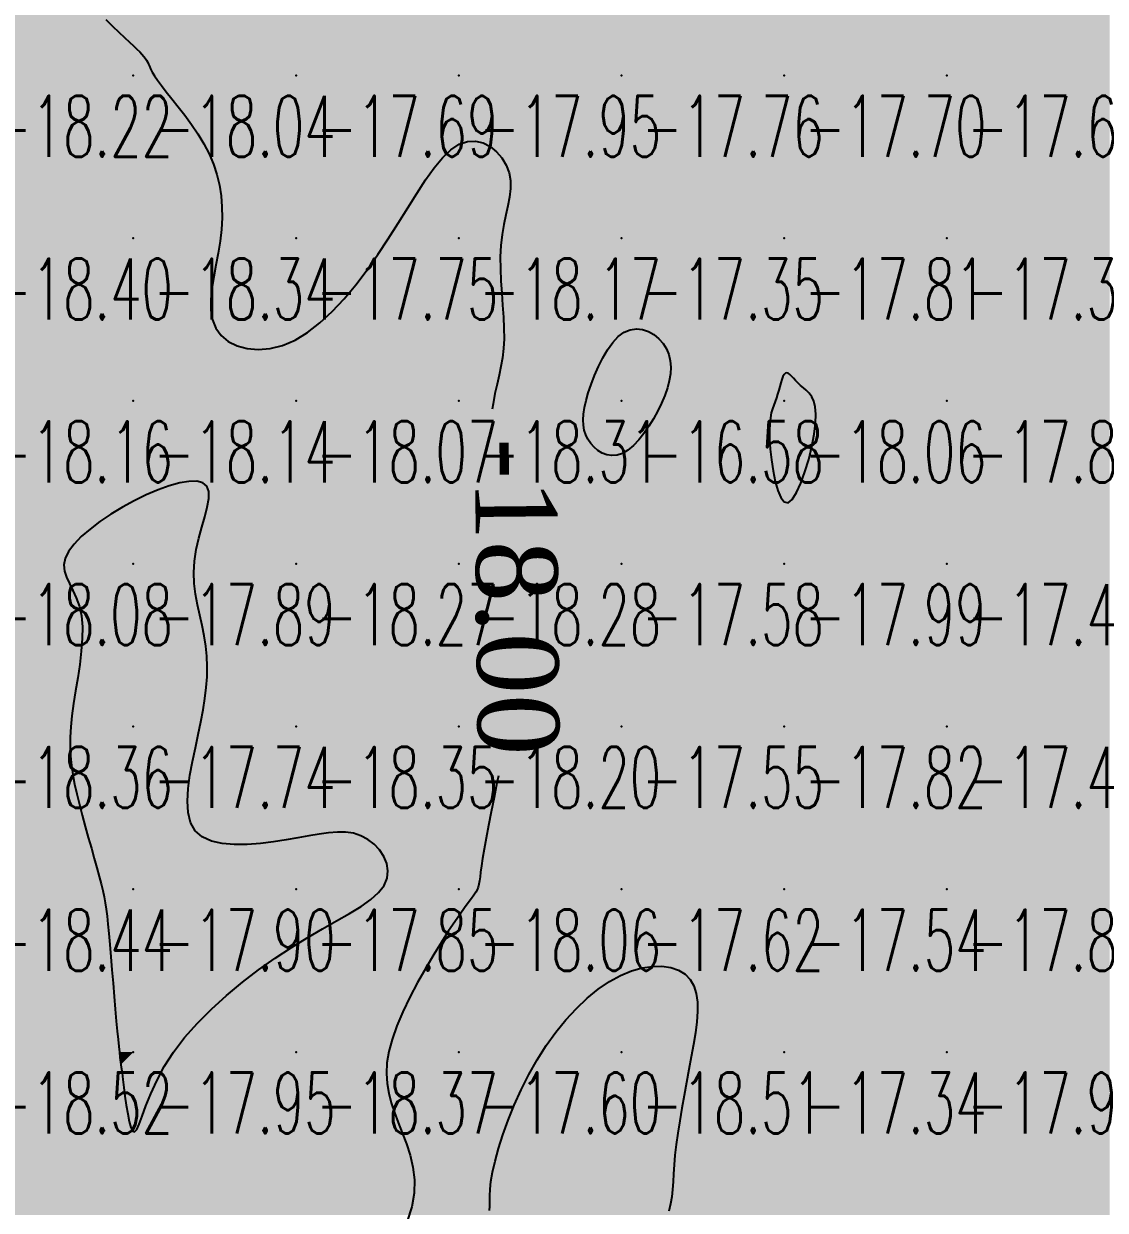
# Model space of a CAD drawing. Header units: millimetres. Extents: x 88261 to 90953, y 390274 to 392322.
# Drawn here: x 89333.5 to 89400, y 391437.5 to 391510.4 of the extents above; entities that cross this region are included whole.
import ezdxf
from ezdxf.enums import TextEntityAlignment as Align

# ---------------------------------------------------------------- set-up
doc = ezdxf.new("R2010")
doc.units = ezdxf.units.MM
doc.header["$LTSCALE"] = 25
for name, color, linetype in [('CN_03_00', 7, 'Continuous'), ('Cotation Courbes de niveau', 7, 'Continuous'), ('COTEAlt', 7, 'Continuous'), ('TN_COLORIAGE', 7, 'Continuous')]:
    doc.layers.add(name, color=color, linetype=linetype)
doc.styles.add('Simplex 1.0', font='Simplex.shx', dxfattribs={"width": 0.99, "height": 2.5})
doc.styles.get("Standard").update_dxf_attribs({"font": 'times.ttf'})

# ---------------------------------------------------------------- blocks, each defined once
blk = doc.blocks.new('COTE')
at = {"color": 0}
blk.add_point((0, 0), dxfattribs=at)
at = {"layer": 'COTEAlt'}
blk.add_attdef('ALT', text='', height=3.75, dxfattribs=at).set_placement((1.25, -1.25), align=Align.TOP_LEFT)

msp = doc.modelspace()

# ---------------------------------------------------------------- linework, layer by layer
at = {"layer": 'CN_03_00', "elevation": -18, "flags": 128}
for points in [[(89338.556, 391510.668), (89338.975, 391510.26), (89339.362, 391509.89), (89339.708, 391509.564), (89340.006, 391509.285), (89340.258, 391509.049), (89340.469, 391508.85), (89340.642, 391508.681), (89340.783, 391508.536), (89340.897, 391508.408), (89340.988, 391508.291), (89341.06, 391508.178), (89341.119, 391508.064), (89341.174, 391507.94), (89341.235, 391507.801), (89341.312, 391507.638), (89341.415, 391507.445), (89341.553, 391507.214), (89341.737, 391506.939), (89341.976, 391506.612), (89342.276, 391506.229), (89342.626, 391505.793), (89343.01, 391505.311), (89343.413, 391504.789), (89343.819, 391504.233), (89344.213, 391503.65), (89344.579, 391503.045), (89344.902, 391502.426), (89345.169, 391501.796), (89345.38, 391501.157), (89345.537, 391500.507), (89345.641, 391499.845), (89345.696, 391499.171), (89345.704, 391498.483), (89345.666, 391497.78), (89345.585, 391497.062), (89345.467, 391496.329), (89345.33, 391495.591), (89345.195, 391494.86), (89345.085, 391494.147), (89345.02, 391493.464), (89345.022, 391492.822), (89345.113, 391492.232), (89345.315, 391491.708), (89345.643, 391491.259), (89346.085, 391490.895), (89346.625, 391490.624), (89347.246, 391490.455), (89347.931, 391490.396), (89348.661, 391490.457), (89349.421, 391490.646), (89350.193, 391490.972), (89350.962, 391491.438), (89351.722, 391492.03), (89352.471, 391492.731), (89353.204, 391493.521), (89353.919, 391494.382), (89354.613, 391495.296), (89355.281, 391496.244), (89355.921, 391497.208), (89356.531, 391498.168), (89357.114, 391499.104), (89357.673, 391499.994), (89358.214, 391500.817), (89358.74, 391501.552), (89359.255, 391502.177), (89359.764, 391502.671), (89360.271, 391503.012), (89360.778, 391503.186), (89361.274, 391503.207), (89361.747, 391503.095), (89362.185, 391502.871), (89362.576, 391502.555), (89362.907, 391502.168), (89363.166, 391501.73), (89363.34, 391501.262), (89363.422, 391500.779), (89363.425, 391500.283), (89363.369, 391499.77), (89363.271, 391499.234), (89363.15, 391498.673), (89363.024, 391498.083), (89362.913, 391497.459), (89362.834, 391496.797), (89362.801, 391496.097), (89362.807, 391495.367), (89362.842, 391494.621), (89362.893, 391493.869), (89362.949, 391493.124), (89362.999, 391492.398), (89363.031, 391491.704), (89363.034, 391491.053), (89362.999, 391490.453), (89362.931, 391489.892), (89362.837, 391489.352), (89362.725, 391488.817), (89362.603, 391488.269), (89362.478, 391487.692), (89362.357, 391487.068), (89362.304, 391486.73)], [(89362.684, 391464.205), (89362.601, 391463.782), (89362.421, 391462.884), (89362.244, 391462.001), (89362.077, 391461.161), (89361.928, 391460.387), (89361.804, 391459.707), (89361.711, 391459.139), (89361.645, 391458.675), (89361.596, 391458.298), (89361.56, 391457.996), (89361.527, 391457.751), (89361.491, 391457.55), (89361.445, 391457.376), (89361.381, 391457.216), (89361.293, 391457.054), (89361.175, 391456.875), (89361.024, 391456.666), (89360.836, 391456.413), (89360.606, 391456.102), (89360.33, 391455.718), (89360.003, 391455.248), (89359.622, 391454.678), (89359.187, 391454), (89358.712, 391453.231), (89358.218, 391452.394), (89357.725, 391451.514), (89357.251, 391450.613), (89356.818, 391449.714), (89356.444, 391448.842), (89356.149, 391448.02), (89355.949, 391447.265), (89355.838, 391446.57), (89355.807, 391445.921), (89355.847, 391445.307), (89355.949, 391444.713), (89356.104, 391444.126), (89356.301, 391443.534), (89356.531, 391442.923), (89356.783, 391442.282), (89357.034, 391441.608), (89357.258, 391440.901), (89357.429, 391440.161), (89357.524, 391439.387), (89357.515, 391438.578), (89357.377, 391437.734), (89357.086, 391436.855)], [(89362.15, 391437.513), (89362.157, 391437.782), (89362.154, 391438.077), (89362.157, 391438.416), (89362.177, 391438.817), (89362.23, 391439.294), (89362.329, 391439.867), (89362.486, 391440.544), (89362.7, 391441.313), (89362.969, 391442.155), (89363.292, 391443.049), (89363.666, 391443.978), (89364.089, 391444.92), (89364.558, 391445.857), (89365.072, 391446.77), (89365.627, 391447.641), (89366.218, 391448.461), (89366.839, 391449.223), (89367.484, 391449.922), (89368.148, 391450.55), (89368.823, 391451.1), (89369.505, 391451.567), (89370.187, 391451.943), (89370.862, 391452.223), (89371.52, 391452.409), (89372.15, 391452.503), (89372.74, 391452.508), (89373.279, 391452.427), (89373.757, 391452.263), (89374.161, 391452.019), (89374.48, 391451.698), (89374.708, 391451.303), (89374.851, 391450.84), (89374.92, 391450.313), (89374.926, 391449.73), (89374.88, 391449.096), (89374.794, 391448.417), (89374.677, 391447.699), (89374.542, 391446.947), (89374.398, 391446.17), (89374.25, 391445.376), (89374.103, 391444.577), (89373.962, 391443.784), (89373.83, 391443.009), (89373.712, 391442.263), (89373.613, 391441.557), (89373.537, 391440.903), (89373.487, 391440.308), (89373.452, 391439.764), (89373.424, 391439.263), (89373.391, 391438.794), (89373.343, 391438.345), (89373.268, 391437.907), (89373.156, 391437.47)]]:
    msp.add_lwpolyline(points, dxfattribs=at)
at = {"layer": 'CN_03_00', "flags": 128}
for points, elevation in [([(89369.98, 391483.91), (89369.66, 391483.882), (89369.355, 391483.927), (89369.068, 391484.034), (89368.803, 391484.193), (89368.566, 391484.394), (89368.359, 391484.628), (89368.188, 391484.883), (89368.055, 391485.153), (89367.962, 391485.438), (89367.908, 391485.745), (89367.892, 391486.076), (89367.915, 391486.437), (89367.976, 391486.831), (89368.075, 391487.263), (89368.212, 391487.738), (89368.385, 391488.255), (89368.593, 391488.798), (89368.833, 391489.348), (89369.102, 391489.882), (89369.397, 391490.381), (89369.717, 391490.824), (89370.057, 391491.191), (89370.415, 391491.461), (89370.788, 391491.619), (89371.167, 391491.671), (89371.542, 391491.63), (89371.903, 391491.508), (89372.24, 391491.316), (89372.544, 391491.066), (89372.805, 391490.77), (89373.013, 391490.441), (89373.16, 391490.089), (89373.247, 391489.715), (89373.279, 391489.322), (89373.258, 391488.911), (89373.188, 391488.484), (89373.073, 391488.04), (89372.915, 391487.582), (89372.718, 391487.111), (89372.487, 391486.629), (89372.225, 391486.149), (89371.939, 391485.682), (89371.632, 391485.243), (89371.311, 391484.845), (89370.98, 391484.499), (89370.644, 391484.22), (89370.309, 391484.021), (89369.98, 391483.91)], -17), ([(89379.392, 391484.288), (89379.465, 391483.621), (89379.568, 391482.943), (89379.7, 391482.299), (89379.859, 391481.736), (89380.044, 391481.3), (89380.255, 391481.035), (89380.489, 391480.989), (89380.744, 391481.191), (89381.01, 391481.607), (89381.275, 391482.189), (89381.528, 391482.888), (89381.757, 391483.654), (89381.95, 391484.439), (89382.095, 391485.194), (89382.181, 391485.869), (89382.2, 391486.427), (89382.159, 391486.874), (89382.069, 391487.227), (89381.941, 391487.504), (89381.785, 391487.721), (89381.612, 391487.897), (89381.433, 391488.049), (89381.259, 391488.193), (89381.098, 391488.344), (89380.953, 391488.496), (89380.82, 391488.641), (89380.7, 391488.77), (89380.592, 391488.874), (89380.493, 391488.944), (89380.404, 391488.971), (89380.322, 391488.947), (89380.247, 391488.866), (89380.178, 391488.734), (89380.112, 391488.561), (89380.047, 391488.358), (89379.983, 391488.132), (89379.917, 391487.895), (89379.847, 391487.655), (89379.772, 391487.424), (89379.692, 391487.205), (89379.61, 391486.989), (89379.53, 391486.759), (89379.459, 391486.503), (89379.4, 391486.203), (89379.359, 391485.846), (89379.341, 391485.416), (89379.351, 391484.898), (89379.392, 391484.288)], -18), ([(89336.404, 391467.219), (89336.368, 391466.585), (89336.364, 391465.987), (89336.392, 391465.413), (89336.449, 391464.85), (89336.534, 391464.285), (89336.645, 391463.706), (89336.78, 391463.099), (89336.937, 391462.456), (89337.11, 391461.787), (89337.294, 391461.106), (89337.483, 391460.428), (89337.67, 391459.767), (89337.849, 391459.136), (89338.014, 391458.551), (89338.16, 391458.025), (89338.281, 391457.566), (89338.38, 391457.159), (89338.461, 391456.78), (89338.529, 391456.406), (89338.587, 391456.017), (89338.639, 391455.587), (89338.691, 391455.097), (89338.745, 391454.521), (89338.804, 391453.848), (89338.869, 391453.095), (89338.937, 391452.293), (89339.006, 391451.468), (89339.075, 391450.651), (89339.141, 391449.868), (89339.203, 391449.148), (89339.26, 391448.521), (89339.309, 391448.004), (89339.352, 391447.581), (89339.391, 391447.226), (89339.429, 391446.913), (89339.468, 391446.615), (89339.509, 391446.306), (89339.555, 391445.961), (89339.607, 391445.553), (89339.668, 391445.066), (89339.738, 391444.527), (89339.816, 391443.975), (89339.903, 391443.448), (89339.997, 391442.981), (89340.1, 391442.615), (89340.21, 391442.386), (89340.328, 391442.332), (89340.456, 391442.48), (89340.605, 391442.814), (89340.79, 391443.307), (89341.023, 391443.934), (89341.319, 391444.666), (89341.692, 391445.479), (89342.156, 391446.344), (89342.724, 391447.235), (89343.405, 391448.129), (89344.187, 391449.014), (89345.05, 391449.883), (89345.977, 391450.725), (89346.95, 391451.534), (89347.951, 391452.301), (89348.961, 391453.017), (89349.963, 391453.674), (89350.938, 391454.267), (89351.87, 391454.804), (89352.743, 391455.296), (89353.541, 391455.754), (89354.249, 391456.189), (89354.849, 391456.611), (89355.325, 391457.033), (89355.663, 391457.465), (89355.851, 391457.914), (89355.9, 391458.371), (89355.828, 391458.822), (89355.65, 391459.255), (89355.385, 391459.656), (89355.048, 391460.012), (89354.657, 391460.309), (89354.228, 391460.534), (89353.775, 391460.679), (89353.297, 391460.75), (89352.789, 391460.759), (89352.246, 391460.717), (89351.664, 391460.637), (89351.04, 391460.528), (89350.367, 391460.403), (89349.641, 391460.274), (89348.864, 391460.152), (89348.057, 391460.053), (89347.245, 391459.993), (89346.457, 391459.987), (89345.717, 391460.053), (89345.052, 391460.205), (89344.49, 391460.461), (89344.056, 391460.836), (89343.769, 391461.34), (89343.615, 391461.956), (89343.572, 391462.662), (89343.617, 391463.436), (89343.729, 391464.254), (89343.886, 391465.094), (89344.065, 391465.933), (89344.244, 391466.75), (89344.405, 391467.525), (89344.541, 391468.26), (89344.651, 391468.962), (89344.731, 391469.636), (89344.779, 391470.288), (89344.793, 391470.926), (89344.769, 391471.553), (89344.706, 391472.178), (89344.604, 391472.805), (89344.475, 391473.436), (89344.334, 391474.073), (89344.198, 391474.718), (89344.081, 391475.371), (89343.999, 391476.036), (89343.968, 391476.712), (89344.003, 391477.403), (89344.112, 391478.105), (89344.273, 391478.806), (89344.46, 391479.487), (89344.644, 391480.132), (89344.795, 391480.723), (89344.887, 391481.244), (89344.891, 391481.675), (89344.778, 391482.002), (89344.529, 391482.21), (89344.153, 391482.306), (89343.67, 391482.299), (89343.1, 391482.202), (89342.459, 391482.024), (89341.768, 391481.775), (89341.045, 391481.466), (89340.309, 391481.108), (89339.578, 391480.71), (89338.87, 391480.282), (89338.202, 391479.833), (89337.59, 391479.371), (89337.053, 391478.905), (89336.607, 391478.443), (89336.269, 391477.995), (89336.057, 391477.569), (89335.979, 391477.17), (89336.016, 391476.788), (89336.139, 391476.408), (89336.321, 391476.016), (89336.532, 391475.597), (89336.746, 391475.136), (89336.933, 391474.621), (89337.067, 391474.036), (89337.125, 391473.372), (89337.116, 391472.642), (89337.055, 391471.864), (89336.955, 391471.057), (89336.833, 391470.24), (89336.702, 391469.429), (89336.577, 391468.644), (89336.474, 391467.903), (89336.404, 391467.219)], -18)]:
    msp.add_lwpolyline(points, close=True, dxfattribs=dict(at, elevation=elevation))
at = {"layer": 'TN_COLORIAGE', "color": 203}
for points in [[(89330.249, 391507.239, -18), (89336.048, 391513.038, -18), (89330.249, 391517.239, -18), (89333.455, 391517.239, -18)], [(89330.249, 391507.239, -18), (89336.048, 391513.038, -18), (89340.249, 391507.239, -18), (89340.249, 391509.037, -18)], [(89341.208, 391508.198, -18.035), (89340.249, 391509.037, -18.035), (89340.249, 391507.239, -18.035)], [(89341.208, 391508.198, -18.035), (89341.28, 391507.239, -18.035), (89340.249, 391507.239, -18.035)], [(89330.249, 391497.239, -18.035), (89340.249, 391497.239, -18.035), (89340.249, 391507.239, -18.035)], [(89330.249, 391507.239, -18.035), (89330.249, 391497.239, -18.035), (89340.249, 391507.239, -18.035)], [(89340.249, 391497.239, -18), (89345.528, 391502.519, -18), (89340.249, 391507.239, -18), (89341.28, 391507.239, -18)], [(89356.258, 391497.239, -18.167), (89360.249, 391504.866, -18.167), (89360.249, 391497.239, -18.167)], [(89364.375, 391501.366, -18.167), (89360.249, 391504.866, -18.167), (89360.249, 391497.239, -18.167)], [(89345.528, 391502.519, -18.343), (89346.02, 391497.239, -18.343), (89340.249, 391497.239, -18.343)], [(89362.289, 391497.239, -18.167), (89364.375, 391501.366, -18.167), (89360.249, 391497.239, -18.167)], [(89330.249, 391497.239, -18.343), (89330.249, 391487.239, -18.343), (89340.249, 391497.239, -18.343)], [(89330.249, 391487.239, -18.343), (89340.249, 391487.239, -18.343), (89340.249, 391497.239, -18.343)], [(89340.249, 391497.239, -18), (89346.02, 391497.239, -18), (89340.249, 391487.239, -18), (89343.905, 391490.896, -18)], [(89360.249, 391497.239, -18), (89356.258, 391497.239, -18), (89350.249, 391487.239, -18), (89350.249, 391489.424, -18)], [(89350.249, 391487.239, -18.167), (89360.249, 391487.239, -18.167), (89360.249, 391497.239, -18.167)], [(89360.249, 391487.239, -18), (89363.47, 391490.46, -18), (89360.249, 391497.239, -18), (89362.289, 391497.239, -18)], [(89340.249, 391487.239, -18), (89343.905, 391490.896, -18), (89350.249, 391487.239, -18), (89350.249, 391489.424, -18)], [(89362.037, 391487.239, -18.309), (89363.47, 391490.46, -18.309), (89360.249, 391487.239, -18.309)], [(89379.846, 391487.239, -18.06), (89380.249, 391489.59, -18.06), (89380.249, 391487.239, -18.06)], [(89381.092, 391488.083, -18.06), (89380.249, 391489.59, -18.06), (89380.249, 391487.239, -18.06)], [(89381.092, 391488.083, -18.06), (89382.936, 391487.239, -18.06), (89380.249, 391487.239, -18.06)], [(89340.249, 391487.239, -18), (89340.249, 391481.524, -18), (89330.249, 391477.239, -18), (89334.537, 391477.239, -18)], [(89330.249, 391487.239, -18.145), (89330.249, 391477.239, -18.145), (89340.249, 391487.239, -18.145)], [(89340.249, 391487.239, -18), (89340.249, 391481.524, -18), (89350.249, 391487.239, -18), (89346.321, 391483.312, -18)], [(89350.249, 391477.239, -18), (89343.135, 391477.239, -18), (89350.249, 391487.239, -18), (89346.321, 391483.312, -18)], [(89350.249, 391477.239, -18.309), (89360.249, 391477.239, -18.309), (89360.249, 391487.239, -18.309)], [(89350.249, 391487.239, -18.309), (89350.249, 391477.239, -18.309), (89360.249, 391487.239, -18.309)], [(89360.249, 391487.239, -18), (89362.037, 391487.239, -18), (89360.249, 391477.239, -18), (89361.875, 391478.866, -18)], [(89379.846, 391487.239, -18.06), (89379.003, 391485.994, -18.06), (89380.249, 391487.239, -18.06)], [(89379.003, 391485.994, -18.06), (89380.249, 391478.175, -18.06), (89380.249, 391487.239, -18.06)], [(89382.936, 391487.239, -18.06), (89380.249, 391478.175, -18.06), (89380.249, 391487.239, -18.06)], [(89361.875, 391478.866, -18.276), (89364.218, 391477.239, -18.276), (89360.249, 391477.239, -18.276)], [(89330.249, 391467.239, -18), (89337.943, 391474.934, -18), (89330.249, 391477.239, -18), (89334.537, 391477.239, -18)], [(89345.157, 391472.147, -18.268), (89343.135, 391477.239, -18.268), (89350.249, 391477.239, -18.268)], [(89350.249, 391467.239, -18), (89344.476, 391467.239, -18), (89350.249, 391477.239, -18), (89345.157, 391472.147, -18)], [(89350.249, 391477.239, -18.276), (89350.249, 391467.239, -18.276), (89360.249, 391477.239, -18.276)], [(89350.249, 391467.239, -18.276), (89360.249, 391467.239, -18.276), (89360.249, 391477.239, -18.276)], [(89360.249, 391477.239, -18), (89364.218, 391477.239, -18), (89360.249, 391467.239, -18), (89363.528, 391470.519, -18)], [(89336.09, 391467.239, -18.363), (89337.943, 391474.934, -18.363), (89330.249, 391467.239, -18.363)], [(89363.376, 391467.239, -18.205), (89363.528, 391470.519, -18.205), (89360.249, 391467.239, -18.205)], [(89330.249, 391457.239, -18), (89336.538, 391463.528, -18), (89330.249, 391467.239, -18), (89336.09, 391467.239, -18)], [(89350.249, 391460.202, -18.352), (89342.403, 391459.394, -18.352), (89350.249, 391467.239, -18.352)], [(89344.476, 391467.239, -18.352), (89342.403, 391459.394, -18.352), (89350.249, 391467.239, -18.352)], [(89350.249, 391467.239, -18), (89350.249, 391460.202, -18), (89360.249, 391467.239, -18), (89354.45, 391461.441, -18)], [(89360.249, 391467.239, -18), (89354.45, 391461.441, -18), (89360.249, 391457.239, -18), (89357.32, 391457.239, -18)], [(89360.249, 391467.239, -18), (89363.376, 391467.239, -18), (89360.249, 391457.239, -18), (89361.451, 391458.441, -18)], [(89336.538, 391463.528, -18.437), (89338.437, 391457.239, -18.437), (89330.249, 391457.239, -18.437)], [(89361.451, 391458.441, -18.061), (89361.646, 391457.239, -18.061), (89360.249, 391457.239, -18.061)], [(89330.249, 391447.239, -18), (89338.672, 391455.662, -18), (89330.249, 391457.239, -18), (89338.437, 391457.239, -18)], [(89350.249, 391447.239, -18), (89355.093, 391447.239, -18), (89360.249, 391457.239, -18), (89360.249, 391455.898, -18)], [(89350.249, 391447.239, -18), (89350.249, 391454.392, -18), (89360.249, 391457.239, -18), (89357.32, 391457.239, -18)], [(89360.249, 391455.898, -18.061), (89361.646, 391457.239, -18.061), (89360.249, 391457.239, -18.061)], [(89338.672, 391455.662, -18.517), (89339.343, 391447.239, -18.517), (89330.249, 391447.239, -18.517)], [(89350.249, 391454.392, -18.373), (89341.462, 391447.239, -18.373), (89350.249, 391447.239, -18.373)], [(89364.623, 391447.239, -18.51), (89370.249, 391452.981, -18.51), (89370.249, 391447.239, -18.51)], [(89375.502, 391452.492, -18.51), (89370.249, 391452.981, -18.51), (89370.249, 391447.239, -18.51)], [(89374.627, 391447.239, -18.51), (89375.502, 391452.492, -18.51), (89370.249, 391447.239, -18.51)], [(89330.249, 391437.239, -18), (89339.513, 391446.504, -18), (89330.249, 391447.239, -18), (89339.343, 391447.239, -18)], [(89340.249, 391437.239, -18.373), (89350.249, 391437.239, -18.373), (89350.249, 391447.239, -18.373)], [(89350.249, 391447.239, -18), (89341.462, 391447.239, -18), (89340.249, 391437.239, -18), (89340.249, 391440.062, -18)], [(89350.249, 391437.239, -18), (89356.274, 391443.264, -18), (89350.249, 391447.239, -18), (89355.093, 391447.239, -18)], [(89364.623, 391447.239, -18.51), (89361.689, 391438.68, -18.51), (89370.249, 391447.239, -18.51)], [(89370.249, 391447.239, -18), (89361.689, 391438.68, -18), (89370.249, 391437.239, -18), (89362.595, 391437.239, -18)], [(89370.249, 391447.239, -18), (89374.627, 391447.239, -18), (89370.249, 391437.239, -18), (89373.244, 391440.235, -18)], [(89330.249, 391437.239, -18), (89339.513, 391446.504, -18), (89340.249, 391437.239, -18), (89340.249, 391440.062, -18)], [(89356.274, 391443.264, -18.601), (89358.999, 391437.239, -18.601), (89350.249, 391437.239, -18.601)], [(89373.244, 391440.235, -18.28), (89373.621, 391437.239, -18.28), (89370.249, 391437.239, -18.28)]]:
    msp.add_solid(points, dxfattribs=at)
at = {"layer": 'TN_COLORIAGE', "color": 193}
for points in [[(89340.249, 391509.037, -17.839), (89336.048, 391513.038, -17.839), (89340.249, 391517.239, -17.839)], [(89340.249, 391509.037, -17.667), (89341.208, 391508.198, -17.667), (89340.249, 391517.239, -17.667), (89350.249, 391517.239, -17.667)], [(89341.28, 391507.239, -17.667), (89341.208, 391508.198, -17.667), (89350.249, 391507.239, -17.667), (89350.249, 391517.239, -17.667)], [(89350.249, 391507.239, -17.693), (89360.249, 391507.239, -17.693), (89360.249, 391517.239, -17.693)], [(89350.249, 391517.239, -17.693), (89350.249, 391507.239, -17.693), (89360.249, 391517.239, -17.693)], [(89360.249, 391507.239, -17.594), (89370.249, 391507.239, -17.594), (89370.249, 391517.239, -17.594)], [(89360.249, 391517.239, -17.594), (89360.249, 391507.239, -17.594), (89370.249, 391517.239, -17.594)], [(89370.249, 391507.239, -17.508), (89380.249, 391507.239, -17.508), (89380.249, 391517.239, -17.508)], [(89370.249, 391517.239, -17.508), (89370.249, 391507.239, -17.508), (89380.249, 391517.239, -17.508)], [(89380.249, 391507.239, -17.188), (89390.249, 391507.239, -17.188), (89390.249, 391517.239, -17.188)], [(89380.249, 391517.239, -17.188), (89380.249, 391507.239, -17.188), (89390.249, 391517.239, -17.188)], [(89390.249, 391517.239, -17.351), (89390.249, 391507.239, -17.351), (89400.249, 391517.239, -17.351)], [(89390.249, 391507.239, -17.351), (89400.249, 391507.239, -17.351), (89400.249, 391517.239, -17.351)], [(89341.28, 391507.239, -17.693), (89345.528, 391502.519, -17.693), (89350.249, 391507.239, -17.693)], [(89346.02, 391497.239, -17.693), (89345.528, 391502.519, -17.693), (89350.249, 391497.239, -17.693), (89350.249, 391507.239, -17.693)], [(89360.249, 391504.866, -17.749), (89356.258, 391497.239, -17.749), (89360.249, 391507.239, -17.749), (89350.249, 391497.239, -17.749)], [(89350.249, 391507.239, -17.948), (89350.249, 391497.239, -17.948), (89360.249, 391507.239, -17.948)], [(89360.249, 391504.866, -17.762), (89364.375, 391501.366, -17.762), (89360.249, 391507.239, -17.762), (89370.249, 391507.239, -17.762)], [(89364.375, 391501.366, -17.349), (89362.289, 391497.239, -17.349), (89370.249, 391507.239, -17.349), (89370.249, 391497.239, -17.349)], [(89370.249, 391497.239, -17.701), (89380.249, 391497.239, -17.701), (89380.249, 391507.239, -17.701)], [(89370.249, 391507.239, -17.701), (89370.249, 391497.239, -17.701), (89380.249, 391507.239, -17.701)], [(89380.249, 391507.239, -17.615), (89380.249, 391497.239, -17.615), (89390.249, 391507.239, -17.615)], [(89380.249, 391497.239, -17.615), (89390.249, 391497.239, -17.615), (89390.249, 391507.239, -17.615)], [(89390.249, 391507.239, -17.562), (89390.249, 391497.239, -17.562), (89400.249, 391507.239, -17.562)], [(89390.249, 391497.239, -17.562), (89400.249, 391497.239, -17.562), (89400.249, 391507.239, -17.562)], [(89343.905, 391490.896, -17.749), (89346.02, 391497.239, -17.749), (89350.249, 391497.239, -17.749)], [(89350.249, 391489.424, -17.749), (89343.905, 391490.896, -17.749), (89350.249, 391497.239, -17.749)], [(89350.249, 391489.424, -17.749), (89356.258, 391497.239, -17.749), (89350.249, 391497.239, -17.749)], [(89363.47, 391490.46, -17), (89362.037, 391487.239, -17), (89370.249, 391497.239, -17), (89367.814, 391487.239, -17)], [(89362.289, 391497.239, -17.349), (89363.47, 391490.46, -17.349), (89370.249, 391497.239, -17.349)], [(89367.814, 391487.239, -17.349), (89370.249, 391492.713, -17.349), (89370.249, 391497.239, -17.349)], [(89380.249, 391497.239, -17), (89373.683, 391490.674, -17), (89370.249, 391497.239, -17), (89370.249, 391492.713, -17)], [(89380.249, 391489.59, -17), (89379.846, 391487.239, -17), (89380.249, 391497.239, -17), (89373.094, 391487.239, -17)], [(89373.094, 391487.239, -17.806), (89373.683, 391490.674, -17.806), (89380.249, 391497.239, -17.806)], [(89380.249, 391489.59, -17.352), (89381.092, 391488.083, -17.352), (89380.249, 391497.239, -17.352), (89390.249, 391497.239, -17.352)], [(89382.936, 391487.239, -17.352), (89381.092, 391488.083, -17.352), (89390.249, 391487.239, -17.352), (89390.249, 391497.239, -17.352)], [(89390.249, 391497.239, -17.2), (89390.249, 391487.239, -17.2), (89400.249, 391497.239, -17.2)], [(89390.249, 391487.239, -17.2), (89400.249, 391487.239, -17.2), (89400.249, 391497.239, -17.2)], [(89361.875, 391478.866, -17), (89362.037, 391487.239, -17), (89367.766, 391484.757, -17), (89367.814, 391487.239, -17)], [(89379.003, 391485.994, -17), (89379.846, 391487.239, -17), (89370.249, 391477.239, -17), (89373.094, 391487.239, -17)], [(89373.094, 391487.239, -17.58), (89370.249, 391483.032, -17.58), (89370.249, 391477.239, -17.58)], [(89380.249, 391478.175, -17.838), (89382.936, 391487.239, -17.838), (89380.249, 391477.239, -17.838), (89390.249, 391487.239, -17.838)], [(89380.249, 391477.239, -17.838), (89390.249, 391477.239, -17.838), (89390.249, 391487.239, -17.838)], [(89390.249, 391487.239, -17.299), (89390.249, 391477.239, -17.299), (89400.249, 391487.239, -17.299)], [(89390.249, 391477.239, -17.299), (89400.249, 391477.239, -17.299), (89400.249, 391487.239, -17.299)], [(89380.249, 391478.175, -17.58), (89379.003, 391485.994, -17.58), (89380.249, 391477.239, -17.58), (89370.249, 391477.239, -17.58)], [(89364.218, 391477.239, -17), (89361.875, 391478.866, -17), (89370.249, 391477.239, -17), (89367.766, 391484.757, -17)], [(89367.766, 391484.757, -17.58), (89370.249, 391483.032, -17.58), (89370.249, 391477.239, -17.58)], [(89346.321, 391483.312, -17.891), (89343.135, 391477.239, -17.891), (89340.249, 391477.239, -17.891)], [(89346.321, 391483.312, -17.891), (89340.249, 391481.524, -17.891), (89340.249, 391477.239, -17.891)], [(89334.537, 391477.239, -17.891), (89340.249, 391481.524, -17.891), (89340.249, 391477.239, -17.891)], [(89334.537, 391477.239, -17.891), (89337.943, 391474.934, -17.891), (89340.249, 391477.239, -17.891)], [(89337.943, 391474.934, -17.742), (89336.09, 391467.239, -17.742), (89340.249, 391477.239, -17.742), (89340.249, 391467.239, -17.742)], [(89343.135, 391477.239, -17.742), (89345.157, 391472.147, -17.742), (89340.249, 391477.239, -17.742), (89340.249, 391467.239, -17.742)], [(89363.528, 391470.519, -17.55), (89363.376, 391467.239, -17.55), (89370.249, 391477.239, -17.55), (89370.249, 391467.239, -17.55)], [(89363.528, 391470.519, -17.58), (89364.218, 391477.239, -17.58), (89370.249, 391477.239, -17.58)], [(89370.249, 391467.239, -17.994), (89380.249, 391467.239, -17.994), (89380.249, 391477.239, -17.994)], [(89370.249, 391477.239, -17.994), (89370.249, 391467.239, -17.994), (89380.249, 391477.239, -17.994)], [(89380.249, 391477.239, -17.408), (89380.249, 391467.239, -17.408), (89390.249, 391477.239, -17.408)], [(89380.249, 391467.239, -17.408), (89390.249, 391467.239, -17.408), (89390.249, 391477.239, -17.408)], [(89390.249, 391477.239, -17.417), (89390.249, 391467.239, -17.417), (89400.249, 391477.239, -17.417)], [(89390.249, 391467.239, -17.417), (89400.249, 391467.239, -17.417), (89400.249, 391477.239, -17.417)], [(89345.157, 391472.147, -17.742), (89344.476, 391467.239, -17.742), (89340.249, 391467.239, -17.742)], [(89336.09, 391467.239, -17.742), (89336.538, 391463.528, -17.742), (89340.249, 391467.239, -17.742)], [(89338.437, 391457.239, -17.742), (89336.538, 391463.528, -17.742), (89340.249, 391457.239, -17.742), (89340.249, 391467.239, -17.742)], [(89342.403, 391459.394, -17.742), (89344.476, 391467.239, -17.742), (89340.249, 391457.239, -17.742), (89340.249, 391467.239, -17.742)], [(89361.646, 391457.239, -17.55), (89361.451, 391458.441, -17.55), (89370.249, 391457.239, -17.55), (89370.249, 391467.239, -17.55)], [(89361.451, 391458.441, -17.55), (89363.376, 391467.239, -17.55), (89370.249, 391467.239, -17.55)], [(89370.249, 391467.239, -17.816), (89370.249, 391457.239, -17.816), (89380.249, 391467.239, -17.816)], [(89370.249, 391457.239, -17.816), (89380.249, 391457.239, -17.816), (89380.249, 391467.239, -17.816)], [(89380.249, 391457.239, -17.472), (89390.249, 391457.239, -17.472), (89390.249, 391467.239, -17.472)], [(89380.249, 391467.239, -17.472), (89380.249, 391457.239, -17.472), (89390.249, 391467.239, -17.472)], [(89390.249, 391457.239, -17.417), (89400.249, 391457.239, -17.417), (89400.249, 391467.239, -17.417)], [(89390.249, 391467.239, -17.417), (89390.249, 391457.239, -17.417), (89400.249, 391467.239, -17.417)], [(89354.45, 391461.441, -17.852), (89350.249, 391460.202, -17.852), (89350.249, 391457.239, -17.852)], [(89357.32, 391457.239, -17.852), (89354.45, 391461.441, -17.852), (89350.249, 391457.239, -17.852)], [(89342.403, 391459.394, -17.852), (89350.249, 391460.202, -17.852), (89340.249, 391457.239, -17.852), (89350.249, 391457.239, -17.852)], [(89338.437, 391457.239, -17.903), (89338.672, 391455.662, -17.903), (89340.249, 391457.239, -17.903)], [(89339.343, 391447.239, -17.903), (89338.672, 391455.662, -17.903), (89340.249, 391447.239, -17.903), (89340.249, 391457.239, -17.903)], [(89340.249, 391457.239, -17.852), (89340.249, 391447.239, -17.852), (89350.249, 391457.239, -17.852)], [(89341.462, 391447.239, -17.852), (89350.249, 391454.392, -17.852), (89340.249, 391447.239, -17.852), (89350.249, 391457.239, -17.852)], [(89357.32, 391457.239, -17.852), (89350.249, 391454.392, -17.852), (89350.249, 391457.239, -17.852)], [(89370.249, 391452.981, -17.603), (89364.623, 391447.239, -17.603), (89370.249, 391457.239, -17.603), (89360.249, 391447.239, -17.603)], [(89361.646, 391457.239, -17.603), (89360.249, 391455.898, -17.603), (89370.249, 391457.239, -17.603), (89360.249, 391447.239, -17.603)], [(89370.249, 391452.981, -17.539), (89375.502, 391452.492, -17.539), (89370.249, 391457.239, -17.539), (89380.249, 391457.239, -17.539)], [(89375.502, 391452.492, -17.345), (89374.627, 391447.239, -17.345), (89380.249, 391457.239, -17.345), (89380.249, 391447.239, -17.345)], [(89380.249, 391457.239, -17.82), (89380.249, 391447.239, -17.82), (89390.249, 391457.239, -17.82)], [(89380.249, 391447.239, -17.82), (89390.249, 391447.239, -17.82), (89390.249, 391457.239, -17.82)], [(89390.249, 391457.239, -17.067), (89390.249, 391447.239, -17.067), (89400.249, 391457.239, -17.067)], [(89390.249, 391447.239, -17.067), (89400.249, 391447.239, -17.067), (89400.249, 391457.239, -17.067)], [(89360.249, 391455.898, -17.603), (89355.093, 391447.239, -17.603), (89360.249, 391447.239, -17.603)], [(89339.343, 391447.239, -17.949), (89339.513, 391446.504, -17.949), (89340.249, 391447.239, -17.949)], [(89340.249, 391440.062, -17.949), (89339.513, 391446.504, -17.949), (89340.249, 391447.239, -17.949)], [(89340.249, 391440.062, -17.949), (89341.462, 391447.239, -17.949), (89340.249, 391447.239, -17.949)], [(89355.093, 391447.239, -17.603), (89356.274, 391443.264, -17.603), (89360.249, 391447.239, -17.603)], [(89358.999, 391437.239, -17.603), (89356.274, 391443.264, -17.603), (89360.249, 391437.239, -17.603), (89360.249, 391447.239, -17.603)], [(89361.689, 391438.68, -17.603), (89364.623, 391447.239, -17.603), (89360.249, 391437.239, -17.603), (89360.249, 391447.239, -17.603)], [(89373.621, 391437.239, -17.345), (89373.244, 391440.235, -17.345), (89380.249, 391437.239, -17.345), (89380.249, 391447.239, -17.345)], [(89373.244, 391440.235, -17.345), (89374.627, 391447.239, -17.345), (89380.249, 391447.239, -17.345)], [(89380.249, 391437.239, -17.897), (89390.249, 391437.239, -17.897), (89390.249, 391447.239, -17.897)], [(89380.249, 391447.239, -17.897), (89380.249, 391437.239, -17.897), (89390.249, 391447.239, -17.897)], [(89390.249, 391447.239, -17.075), (89390.249, 391437.239, -17.075), (89400.249, 391447.239, -17.075)], [(89390.249, 391437.239, -17.075), (89400.249, 391437.239, -17.075), (89400.249, 391447.239, -17.075)], [(89362.595, 391437.239, -17.914), (89361.689, 391438.68, -17.914), (89360.249, 391437.239, -17.914)]]:
    msp.add_solid(points, dxfattribs=at)
at = {"layer": 'TN_COLORIAGE', "color": 183}
for points in [[(89370.249, 391492.713, -16.579), (89367.814, 391487.239, -16.579), (89370.249, 391487.239, -16.579)], [(89370.249, 391492.713, -16.579), (89373.683, 391490.674, -16.579), (89370.249, 391487.239, -16.579)], [(89373.683, 391490.674, -16.579), (89373.094, 391487.239, -16.579), (89370.249, 391487.239, -16.579)], [(89370.249, 391483.032, -16.579), (89367.766, 391484.757, -16.579), (89370.249, 391487.239, -16.579)], [(89367.766, 391484.757, -16.579), (89367.814, 391487.239, -16.579), (89370.249, 391487.239, -16.579)], [(89370.249, 391483.032, -16.579), (89373.094, 391487.239, -16.579), (89370.249, 391487.239, -16.579)]]:
    msp.add_solid(points, dxfattribs=at)

# ---------------------------------------------------------------- block references
at = {"layer": 'COTEAlt'}
ref = msp.add_blockref('COTE', (89330.249, 391507.239), dxfattribs=at)
ref.add_attrib('ALT', '-18.22', dxfattribs={"height": 3.75, "style": 'Simplex 1.0', "width": 0.6}).set_placement((89331.499, 391505.989), align=Align.TOP_LEFT)
ref = msp.add_blockref('COTE', (89340.249, 391507.239), dxfattribs=at)
ref.add_attrib('ALT', '-18.04', dxfattribs={"height": 3.75, "style": 'Simplex 1.0', "width": 0.6}).set_placement((89341.499, 391505.989), align=Align.TOP_LEFT)
ref = msp.add_blockref('COTE', (89350.249, 391507.239), dxfattribs=at)
ref.add_attrib('ALT', '-17.69', dxfattribs={"height": 3.75, "style": 'Simplex 1.0', "width": 0.6}).set_placement((89351.499, 391505.989), align=Align.TOP_LEFT)
ref = msp.add_blockref('COTE', (89360.249, 391507.239), dxfattribs=at)
ref.add_attrib('ALT', '-17.95', dxfattribs={"height": 3.75, "style": 'Simplex 1.0', "width": 0.6}).set_placement((89361.499, 391505.989), align=Align.TOP_LEFT)
ref = msp.add_blockref('COTE', (89370.249, 391507.239), dxfattribs=at)
ref.add_attrib('ALT', '-17.76', dxfattribs={"height": 3.75, "style": 'Simplex 1.0', "width": 0.6}).set_placement((89371.499, 391505.989), align=Align.TOP_LEFT)
ref = msp.add_blockref('COTE', (89380.249, 391507.239), dxfattribs=at)
ref.add_attrib('ALT', '-17.70', dxfattribs={"height": 3.75, "style": 'Simplex 1.0', "width": 0.6}).set_placement((89381.499, 391505.989), align=Align.TOP_LEFT)
ref = msp.add_blockref('COTE', (89390.249, 391507.239), dxfattribs=at)
ref.add_attrib('ALT', '-17.62', dxfattribs={"height": 3.75, "style": 'Simplex 1.0', "width": 0.6}).set_placement((89391.499, 391505.989), align=Align.TOP_LEFT)
ref = msp.add_blockref('COTE', (89330.249, 391497.239), dxfattribs=at)
ref.add_attrib('ALT', '-18.40', dxfattribs={"height": 3.75, "style": 'Simplex 1.0', "width": 0.6}).set_placement((89331.499, 391495.989), align=Align.TOP_LEFT)
ref = msp.add_blockref('COTE', (89340.249, 391497.239), dxfattribs=at)
ref.add_attrib('ALT', '-18.34', dxfattribs={"height": 3.75, "style": 'Simplex 1.0', "width": 0.6}).set_placement((89341.499, 391495.989), align=Align.TOP_LEFT)
ref = msp.add_blockref('COTE', (89350.249, 391497.239), dxfattribs=at)
ref.add_attrib('ALT', '-17.75', dxfattribs={"height": 3.75, "style": 'Simplex 1.0', "width": 0.6}).set_placement((89351.499, 391495.989), align=Align.TOP_LEFT)
ref = msp.add_blockref('COTE', (89360.249, 391497.239), dxfattribs=at)
ref.add_attrib('ALT', '-18.17', dxfattribs={"height": 3.75, "style": 'Simplex 1.0', "width": 0.6}).set_placement((89361.499, 391495.989), align=Align.TOP_LEFT)
ref = msp.add_blockref('COTE', (89370.249, 391497.239), dxfattribs=at)
ref.add_attrib('ALT', '-17.35', dxfattribs={"height": 3.75, "style": 'Simplex 1.0', "width": 0.6}).set_placement((89371.499, 391495.989), align=Align.TOP_LEFT)
ref = msp.add_blockref('COTE', (89380.249, 391497.239), dxfattribs=at)
ref.add_attrib('ALT', '-17.81', dxfattribs={"height": 3.75, "style": 'Simplex 1.0', "width": 0.6}).set_placement((89381.499, 391495.989), align=Align.TOP_LEFT)
ref = msp.add_blockref('COTE', (89390.249, 391497.239), dxfattribs=at)
ref.add_attrib('ALT', '-17.35', dxfattribs={"height": 3.75, "style": 'Simplex 1.0', "width": 0.6}).set_placement((89391.499, 391495.989), align=Align.TOP_LEFT)
ref = msp.add_blockref('COTE', (89330.249, 391487.239), dxfattribs=at)
ref.add_attrib('ALT', '-18.16', dxfattribs={"height": 3.75, "style": 'Simplex 1.0', "width": 0.6}).set_placement((89331.499, 391485.989), align=Align.TOP_LEFT)
ref = msp.add_blockref('COTE', (89340.249, 391487.239), dxfattribs=at)
ref.add_attrib('ALT', '-18.14', dxfattribs={"height": 3.75, "style": 'Simplex 1.0', "width": 0.6}).set_placement((89341.499, 391485.989), align=Align.TOP_LEFT)
ref = msp.add_blockref('COTE', (89350.249, 391487.239), dxfattribs=at)
ref.add_attrib('ALT', '-18.07', dxfattribs={"height": 3.75, "style": 'Simplex 1.0', "width": 0.6}).set_placement((89351.499, 391485.989), align=Align.TOP_LEFT)
ref = msp.add_blockref('COTE', (89360.249, 391487.239), dxfattribs=at)
ref.add_attrib('ALT', '-18.31', dxfattribs={"height": 3.75, "style": 'Simplex 1.0', "width": 0.6}).set_placement((89361.499, 391485.989), align=Align.TOP_LEFT)
ref = msp.add_blockref('COTE', (89370.249, 391487.239), dxfattribs=at)
ref.add_attrib('ALT', '-16.58', dxfattribs={"height": 3.75, "style": 'Simplex 1.0', "width": 0.6}).set_placement((89371.499, 391485.989), align=Align.TOP_LEFT)
ref = msp.add_blockref('COTE', (89380.249, 391487.239), dxfattribs=at)
ref.add_attrib('ALT', '-18.06', dxfattribs={"height": 3.75, "style": 'Simplex 1.0', "width": 0.6}).set_placement((89381.499, 391485.989), align=Align.TOP_LEFT)
ref = msp.add_blockref('COTE', (89390.249, 391487.239), dxfattribs=at)
ref.add_attrib('ALT', '-17.84', dxfattribs={"height": 3.75, "style": 'Simplex 1.0', "width": 0.6}).set_placement((89391.499, 391485.989), align=Align.TOP_LEFT)
ref = msp.add_blockref('COTE', (89330.249, 391477.239), dxfattribs=at)
ref.add_attrib('ALT', '-18.08', dxfattribs={"height": 3.75, "style": 'Simplex 1.0', "width": 0.6}).set_placement((89331.499, 391475.989), align=Align.TOP_LEFT)
ref = msp.add_blockref('COTE', (89340.249, 391477.239), dxfattribs=at)
ref.add_attrib('ALT', '-17.89', dxfattribs={"height": 3.75, "style": 'Simplex 1.0', "width": 0.6}).set_placement((89341.499, 391475.989), align=Align.TOP_LEFT)
ref = msp.add_blockref('COTE', (89350.249, 391477.239), dxfattribs=at)
ref.add_attrib('ALT', '-18.27', dxfattribs={"height": 3.75, "style": 'Simplex 1.0', "width": 0.6}).set_placement((89351.499, 391475.989), align=Align.TOP_LEFT)
ref = msp.add_blockref('COTE', (89360.249, 391477.239), dxfattribs=at)
ref.add_attrib('ALT', '-18.28', dxfattribs={"height": 3.75, "style": 'Simplex 1.0', "width": 0.6}).set_placement((89361.499, 391475.989), align=Align.TOP_LEFT)
ref = msp.add_blockref('COTE', (89370.249, 391477.239), dxfattribs=at)
ref.add_attrib('ALT', '-17.58', dxfattribs={"height": 3.75, "style": 'Simplex 1.0', "width": 0.6}).set_placement((89371.499, 391475.989), align=Align.TOP_LEFT)
ref = msp.add_blockref('COTE', (89380.249, 391477.239), dxfattribs=at)
ref.add_attrib('ALT', '-17.99', dxfattribs={"height": 3.75, "style": 'Simplex 1.0', "width": 0.6}).set_placement((89381.499, 391475.989), align=Align.TOP_LEFT)
ref = msp.add_blockref('COTE', (89390.249, 391477.239), dxfattribs=at)
ref.add_attrib('ALT', '-17.41', dxfattribs={"height": 3.75, "style": 'Simplex 1.0', "width": 0.6}).set_placement((89391.499, 391475.989), align=Align.TOP_LEFT)
ref = msp.add_blockref('COTE', (89330.249, 391467.239), dxfattribs=at)
ref.add_attrib('ALT', '-18.36', dxfattribs={"height": 3.75, "style": 'Simplex 1.0', "width": 0.6}).set_placement((89331.499, 391465.989), align=Align.TOP_LEFT)
ref = msp.add_blockref('COTE', (89340.249, 391467.239), dxfattribs=at)
ref.add_attrib('ALT', '-17.74', dxfattribs={"height": 3.75, "style": 'Simplex 1.0', "width": 0.6}).set_placement((89341.499, 391465.989), align=Align.TOP_LEFT)
ref = msp.add_blockref('COTE', (89350.249, 391467.239), dxfattribs=at)
ref.add_attrib('ALT', '-18.35', dxfattribs={"height": 3.75, "style": 'Simplex 1.0', "width": 0.6}).set_placement((89351.499, 391465.989), align=Align.TOP_LEFT)
ref = msp.add_blockref('COTE', (89360.249, 391467.239), dxfattribs=at)
ref.add_attrib('ALT', '-18.20', dxfattribs={"height": 3.75, "style": 'Simplex 1.0', "width": 0.6}).set_placement((89361.499, 391465.989), align=Align.TOP_LEFT)
ref = msp.add_blockref('COTE', (89370.249, 391467.239), dxfattribs=at)
ref.add_attrib('ALT', '-17.55', dxfattribs={"height": 3.75, "style": 'Simplex 1.0', "width": 0.6}).set_placement((89371.499, 391465.989), align=Align.TOP_LEFT)
ref = msp.add_blockref('COTE', (89380.249, 391467.239), dxfattribs=at)
ref.add_attrib('ALT', '-17.82', dxfattribs={"height": 3.75, "style": 'Simplex 1.0', "width": 0.6}).set_placement((89381.499, 391465.989), align=Align.TOP_LEFT)
ref = msp.add_blockref('COTE', (89390.249, 391467.239), dxfattribs=at)
ref.add_attrib('ALT', '-17.47', dxfattribs={"height": 3.75, "style": 'Simplex 1.0', "width": 0.6}).set_placement((89391.499, 391465.989), align=Align.TOP_LEFT)
ref = msp.add_blockref('COTE', (89330.249, 391457.239), dxfattribs=at)
ref.add_attrib('ALT', '-18.44', dxfattribs={"height": 3.75, "style": 'Simplex 1.0', "width": 0.6}).set_placement((89331.499, 391455.989), align=Align.TOP_LEFT)
ref = msp.add_blockref('COTE', (89340.249, 391457.239), dxfattribs=at)
ref.add_attrib('ALT', '-17.90', dxfattribs={"height": 3.75, "style": 'Simplex 1.0', "width": 0.6}).set_placement((89341.499, 391455.989), align=Align.TOP_LEFT)
ref = msp.add_blockref('COTE', (89350.249, 391457.239), dxfattribs=at)
ref.add_attrib('ALT', '-17.85', dxfattribs={"height": 3.75, "style": 'Simplex 1.0', "width": 0.6}).set_placement((89351.499, 391455.989), align=Align.TOP_LEFT)
ref = msp.add_blockref('COTE', (89360.249, 391457.239), dxfattribs=at)
ref.add_attrib('ALT', '-18.06', dxfattribs={"height": 3.75, "style": 'Simplex 1.0', "width": 0.6}).set_placement((89361.499, 391455.989), align=Align.TOP_LEFT)
ref = msp.add_blockref('COTE', (89370.249, 391457.239), dxfattribs=at)
ref.add_attrib('ALT', '-17.62', dxfattribs={"height": 3.75, "style": 'Simplex 1.0', "width": 0.6}).set_placement((89371.499, 391455.989), align=Align.TOP_LEFT)
ref = msp.add_blockref('COTE', (89380.249, 391457.239), dxfattribs=at)
ref.add_attrib('ALT', '-17.54', dxfattribs={"height": 3.75, "style": 'Simplex 1.0', "width": 0.6}).set_placement((89381.499, 391455.989), align=Align.TOP_LEFT)
ref = msp.add_blockref('COTE', (89390.249, 391457.239), dxfattribs=at)
ref.add_attrib('ALT', '-17.82', dxfattribs={"height": 3.75, "style": 'Simplex 1.0', "width": 0.6}).set_placement((89391.499, 391455.989), align=Align.TOP_LEFT)
ref = msp.add_blockref('COTE', (89330.249, 391447.239), dxfattribs=at)
ref.add_attrib('ALT', '-18.52', dxfattribs={"height": 3.75, "style": 'Simplex 1.0', "width": 0.6}).set_placement((89331.499, 391445.989), align=Align.TOP_LEFT)
ref = msp.add_blockref('COTE', (89340.249, 391447.239), dxfattribs=at)
ref.add_attrib('ALT', '-17.95', dxfattribs={"height": 3.75, "style": 'Simplex 1.0', "width": 0.6}).set_placement((89341.499, 391445.989), align=Align.TOP_LEFT)
ref = msp.add_blockref('COTE', (89350.249, 391447.239), dxfattribs=at)
ref.add_attrib('ALT', '-18.37', dxfattribs={"height": 3.75, "style": 'Simplex 1.0', "width": 0.6}).set_placement((89351.499, 391445.989), align=Align.TOP_LEFT)
ref = msp.add_blockref('COTE', (89360.249, 391447.239), dxfattribs=at)
ref.add_attrib('ALT', '-17.60', dxfattribs={"height": 3.75, "style": 'Simplex 1.0', "width": 0.6}).set_placement((89361.499, 391445.989), align=Align.TOP_LEFT)
ref = msp.add_blockref('COTE', (89370.249, 391447.239), dxfattribs=at)
ref.add_attrib('ALT', '-18.51', dxfattribs={"height": 3.75, "style": 'Simplex 1.0', "width": 0.6}).set_placement((89371.499, 391445.989), align=Align.TOP_LEFT)
ref = msp.add_blockref('COTE', (89380.249, 391447.239), dxfattribs=at)
ref.add_attrib('ALT', '-17.34', dxfattribs={"height": 3.75, "style": 'Simplex 1.0', "width": 0.6}).set_placement((89381.499, 391445.989), align=Align.TOP_LEFT)
ref = msp.add_blockref('COTE', (89390.249, 391447.239), dxfattribs=at)
ref.add_attrib('ALT', '-17.90', dxfattribs={"height": 3.75, "style": 'Simplex 1.0', "width": 0.6}).set_placement((89391.499, 391445.989), align=Align.TOP_LEFT)

# ---------------------------------------------------------------- texts
at = {"layer": 'Cotation Courbes de niveau'}
msp.add_text('-18.00', height=5, rotation=270.59619, dxfattribs=at).set_placement((89363.833, 391475.21, -18), align=Align.MIDDLE_CENTER)

doc.saveas('drawing.dxf')
